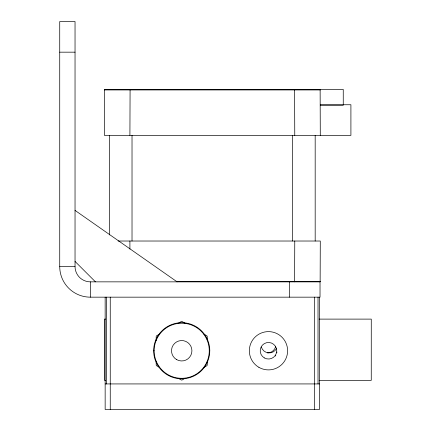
<?xml version="1.0" encoding="UTF-8"?>
<svg xmlns="http://www.w3.org/2000/svg" width="431" height="431" viewBox="0 0 431 431"><rect width="100%" height="100%" fill="white"/><g stroke="black" fill="none" stroke-linecap="round" stroke-linejoin="round"><path stroke-width="0.65" d="M320.287 104.744L350.909 104.744L350.909 135.366L104.388 135.366L104.539 89.583A0.576 0.533 90 0 1 104.9 89.432L343.254 89.432L343.254 105.256L320.287 105.256M176.365 281.702L320.136 281.702L320.287 241.021L118.105 241.021M320.281 281.389L176.338 281.341M276.831 352.59L276.939 351.976M275.425 356.033L275.748 355.5M159.486 334.117L156.701 335.727A1.018 1.018 0 0 0 156.194 336.611L156.194 340.56M178.418 323.191L181.203 321.58A1.018 1.018 0 0 1 182.221 321.58L185.007 323.191M185.071 378.283L182.221 379.926A1.018 1.018 0 0 1 181.203 379.926L178.353 378.283M203.378 367.713L206.724 365.784A1.018 1.018 0 0 0 207.23 364.901L207.23 361.609M130.087 89.438L129.909 135.366M294.594 281.842L294.766 241.021M59.726 52.173L75.037 52.173M104.539 89.583L320.136 89.583L320.287 135.366M104.388 89.944L320.287 89.944L319.775 89.432A0.576 0.533 90 0 1 320.136 89.583A0.576 0.533 -90 0 0 319.775 89.432M59.726 266.541L75.037 266.541A15.311 15.311 0 0 0 90.354 281.852L320.028 281.852L320.028 297.164L90.354 297.164A30.623 30.623 0 0 1 59.726 266.541L59.726 21.55L75.037 21.55L75.037 266.541M105.654 319.112L104.501 319.112L104.501 380.357L105.654 380.357M319.129 319.112L371.274 319.112L371.258 380.357L319.134 380.357M153.662 350.753L154.153 350.753M209.272 350.753A27.562 27.562 0 0 1 167.934 374.625A27.562 27.562 0 0 1 167.934 326.887A27.562 27.562 0 0 1 209.272 350.753L209.762 350.753A28.074 28.074 0 0 1 167.675 375.067A28.074 28.074 0 0 1 167.675 326.445A28.074 28.074 0 0 1 209.784 350.753M105.153 383.929L319.516 383.929M294.583 89.438L294.766 135.366M203.874 334.079L206.724 335.727A1.018 1.018 0 0 1 207.23 336.611L207.23 339.897M159.486 367.39L156.701 365.784A1.018 1.018 0 0 1 156.194 364.901L156.194 361.609M75.037 210.398L177.119 281.852M75.037 261.434L95.456 281.852M319.516 297.164L319.516 409.45L105.153 409.45L105.153 297.164M318.024 297.164L318.024 383.929M315.18 135.366L315.18 241.021M314.414 297.164L314.414 409.45M292.649 135.366L292.649 241.021M289.406 281.852L289.406 297.164M132.021 135.366L132.021 241.021M129.909 241.021L129.909 249.086M110.255 297.164L110.255 409.45M109.49 135.366L109.49 234.965M106.646 297.164L106.646 383.929M90.354 281.852L90.354 297.164M320.136 281.702A0.576 0.533 -90 0 1 319.775 281.847M275.678 346.427A8.275 8.27 -90 0 1 267.306 352.897M276.449 348.679A8.275 8.27 -90 0 1 261.315 347.014M176.608 359.594A10.209 10.209 0 0 0 191.919 350.753A10.209 10.209 0 0 0 176.608 341.912A10.209 10.209 0 0 0 176.608 359.594M258.907 367.331A19.142 19.142 0 0 0 287.617 350.753A19.142 19.142 0 0 0 258.907 334.181A19.142 19.142 0 0 0 258.907 367.331M264.343 357.919A8.275 8.275 0 0 0 276.75 350.753A8.275 8.275 0 0 0 264.343 343.588A8.275 8.275 0 0 0 264.343 357.919"/></g></svg>
